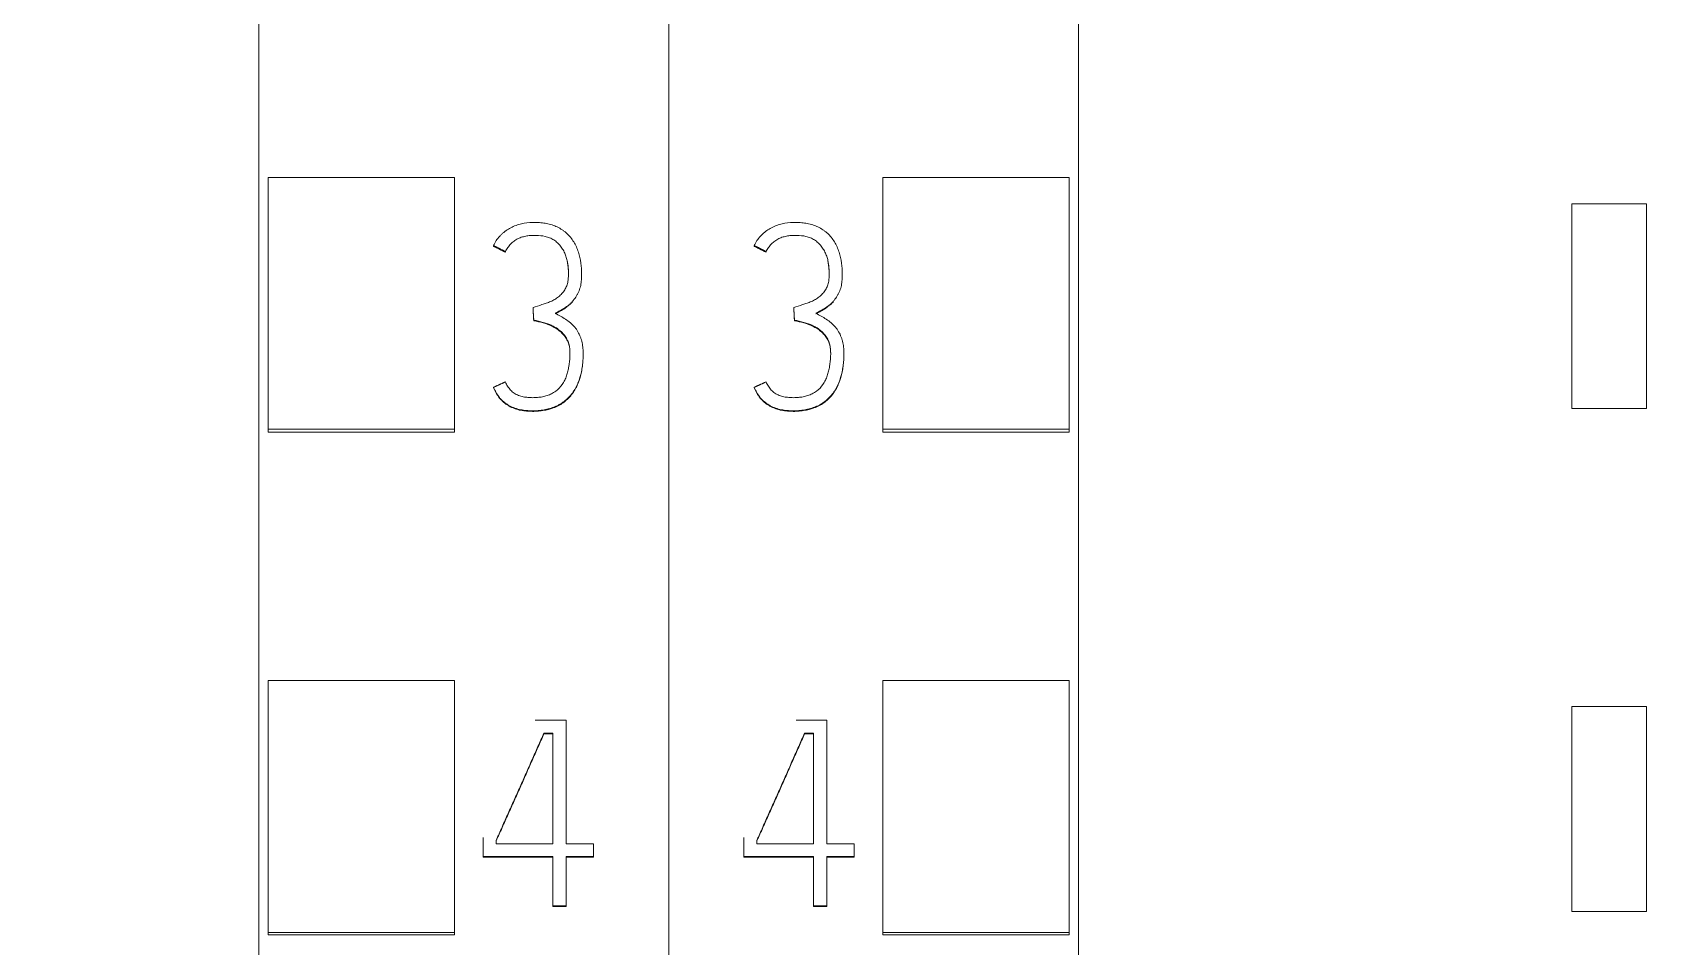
# Model space of a CAD drawing. Header units: millimetres. Extents: x 42151 to 59780, y 37376 to 44547.
# Drawn here: x 48058.59 to 48075.99, y 43277.87 to 43287.69 of the extents above; entities that cross this region are included whole.
import ezdxf

# ---------------------------------------------------------------- set-up
doc = ezdxf.new("R2010")
doc.units = ezdxf.units.MM
doc.set_wipeout_variables(frame=1)
doc.layers.add('000-PI-Oprema', color=30, linetype='Continuous', lineweight=5)
doc.layers.add('SI-ORMAR-Oprema', color=30, linetype='Continuous', lineweight=5)

# ---------------------------------------------------------------- blocks, each defined once
blk = doc.blocks.new('6ES7522-1BL01-0AB0')
at = {"layer": 'SI-ORMAR-Oprema', "linetype": 'Continuous'}
for p, q in [((-20.125, 37.279), (-20.125, 40.02)), ((-23.575, 29.431), (-23.575, 37.279)), ((-23.575, 37.279), (-22.375, 37.279)), ((-22.375, 37.279), (-22.375, 29.431)), ((-19.675, 37.279), (-20.125, 37.279)), ((-19.675, 18.579), (-19.675, 37.279)), ((-18.554, 36.979), (-18.554, 31.479)), ((-22.375, 29.431), (-23.575, 29.431))]:
    blk.add_line(p, q, dxfattribs=at)
blk.add_wipeout([(-17.4, 69.029), (17.4, 69.029), (17.4, -77.971), (-17.4, -77.971)]).dxf.layer = 'SI-ORMAR-Oprema'
for p, q in [((-17.4, 56.709), (-17.4, -56.709)), ((17.4, 56.709), (17.4, -56.709)), ((-13, 54.429), (-13, -54.387)), ((13, -54.387), (13, 54.429)), ((-15.1, 34.207), (-15.1, 36.909)), ((-13.1, 36.909), (-15.1, 36.909)), ((-13.1, 34.207), (-13.1, 36.909)), ((13.1, 34.207), (13.1, 36.909)), ((13.1, 36.909), (15.1, 36.909)), ((15.1, 34.207), (15.1, 36.909)), ((-7.7, 34.429), (-7.7, 36.629)), ((-7.7, 36.629), (-6.9, 36.629)), ((-6.9, 36.629), (-6.9, 34.429)), ((-16.481, 36.179), (-16.481, 36.173)), ((-16.354, 36.115), (-16.354, 36.109)), ((15.519, 36.179), (15.519, 36.173)), ((15.646, 36.115), (15.646, 36.109)), ((-15.535, 35.861), (-15.535, 35.867)), ((16.465, 35.861), (16.465, 35.867)), ((-16.057, 35.516), (-16.057, 35.51)), ((15.943, 35.516), (15.943, 35.51)), ((-16.049, 35.378), (-16.049, 35.372)), ((15.951, 35.378), (15.951, 35.372)), ((-15.519, 35.011), (-15.519, 35.017)), ((16.481, 35.011), (16.481, 35.017)), ((-16.481, 34.657), (-16.481, 34.651)), ((15.519, 34.657), (15.519, 34.651)), ((-6.9, 34.429), (-7.7, 34.429)), ((-15.1, 34.177), (-15.1, 34.207)), ((-13.1, 34.207), (-15.1, 34.207)), ((-13.1, 34.177), (-15.1, 34.177)), ((-13.1, 34.177), (-13.1, 34.207)), ((13.1, 34.177), (13.1, 34.207)), ((13.1, 34.207), (15.1, 34.207)), ((13.1, 34.177), (15.1, 34.177)), ((15.1, 34.177), (15.1, 34.207)), ((-15.1, 28.805), (-15.1, 31.508)), ((-13.1, 31.508), (-15.1, 31.508)), ((-13.1, 28.805), (-13.1, 31.508)), ((13.1, 28.805), (13.1, 31.508)), ((13.1, 31.508), (15.1, 31.508)), ((15.1, 28.805), (15.1, 31.508)), ((-7.7, 31.229), (-6.9, 31.229)), ((-7.7, 29.029), (-7.7, 31.229)), ((-6.9, 31.229), (-6.9, 29.029)), ((-16.032, 31.082), (-15.702, 31.082)), ((-15.702, 31.082), (-15.702, 29.756)), ((15.968, 31.082), (16.298, 31.082)), ((16.298, 31.082), (16.298, 29.756)), ((-15.94, 30.944), (-15.94, 30.938)), ((-15.843, 30.944), (-15.94, 30.944)), ((-15.94, 30.938), (-15.843, 30.938)), ((-15.843, 29.756), (-15.843, 30.944)), ((16.06, 30.944), (16.06, 30.938)), ((16.157, 30.944), (16.06, 30.944)), ((16.06, 30.938), (16.157, 30.938)), ((16.157, 29.756), (16.157, 30.944)), ((-16.592, 29.618), (-16.592, 29.822)), ((-16.454, 29.792), (-16.454, 29.756)), ((-16.454, 29.756), (-15.843, 29.756)), ((-15.702, 29.756), (-15.408, 29.756)), ((-15.408, 29.756), (-15.408, 29.618)), ((15.408, 29.618), (15.408, 29.822)), ((15.546, 29.792), (15.546, 29.756)), ((15.546, 29.756), (16.157, 29.756)), ((16.298, 29.756), (16.592, 29.756)), ((16.592, 29.756), (16.592, 29.618)), ((-16.592, 29.618), (-16.592, 29.612)), ((-15.843, 29.618), (-16.592, 29.618)), ((-16.592, 29.612), (-15.843, 29.612)), ((-15.843, 29.09), (-15.843, 29.618)), ((-15.702, 29.618), (-15.702, 29.09)), ((-15.408, 29.618), (-15.702, 29.618)), ((-15.702, 29.612), (-15.408, 29.612)), ((-15.408, 29.618), (-15.408, 29.612)), ((15.408, 29.618), (15.408, 29.612)), ((16.157, 29.618), (15.408, 29.618)), ((15.408, 29.612), (16.157, 29.612)), ((16.157, 29.09), (16.157, 29.618)), ((16.298, 29.618), (16.298, 29.09)), ((16.592, 29.618), (16.298, 29.618)), ((16.298, 29.612), (16.592, 29.612)), ((16.592, 29.618), (16.592, 29.612)), ((-15.702, 29.09), (-15.843, 29.09)), ((-15.843, 29.09), (-15.843, 29.084)), ((-15.843, 29.084), (-15.702, 29.084)), ((-15.702, 29.09), (-15.702, 29.084)), ((16.298, 29.09), (16.157, 29.09)), ((16.157, 29.09), (16.157, 29.084)), ((16.157, 29.084), (16.298, 29.084)), ((16.298, 29.09), (16.298, 29.084)), ((-6.9, 29.029), (-7.7, 29.029)), ((-15.1, 28.778), (-15.1, 28.805)), ((-13.1, 28.805), (-15.1, 28.805)), ((-13.1, 28.778), (-15.1, 28.778)), ((-13.1, 28.778), (-13.1, 28.805)), ((13.1, 28.805), (15.1, 28.805)), ((13.1, 28.778), (13.1, 28.805)), ((13.1, 28.778), (15.1, 28.778)), ((15.1, 28.778), (15.1, 28.805))]:
    blk.add_line(p, q, dxfattribs=at)
for centre, start, end in [((-17.525, 36.979), 83.025, 180), ((-17.525, 31.479), 180, 276.975)]:
    blk.add_arc(centre, 1.029, start, end, dxfattribs=at)
for points, knots in [([(-15.818, 35.452), (-15.8, 35.461), (-15.783, 35.471), (-15.748, 35.491), (-15.731, 35.501), (-15.706, 35.517), (-15.698, 35.523), (-15.682, 35.535), (-15.674, 35.541), (-15.659, 35.554), (-15.652, 35.561), (-15.638, 35.576), (-15.631, 35.583), (-15.611, 35.606), (-15.599, 35.622), (-15.584, 35.648), (-15.579, 35.657), (-15.57, 35.675), (-15.566, 35.685), (-15.555, 35.713), (-15.549, 35.732), (-15.541, 35.771), (-15.539, 35.791), (-15.536, 35.832), (-15.535, 35.852), (-15.535, 35.892), (-15.536, 35.912), (-15.54, 35.972), (-15.546, 36.011), (-15.559, 36.07), (-15.564, 36.09), (-15.576, 36.128), (-15.59, 36.166), (-15.609, 36.202), (-15.63, 36.236), (-15.642, 36.253), (-15.667, 36.284), (-15.688, 36.305), (-15.711, 36.325), (-15.727, 36.337), (-15.735, 36.343), (-15.778, 36.372), (-15.814, 36.389), (-15.862, 36.404), (-15.872, 36.407), (-15.892, 36.412), (-15.921, 36.419), (-15.971, 36.425), (-16.012, 36.427), (-16.052, 36.428), (-16.072, 36.427), (-16.133, 36.423), (-16.172, 36.416), (-16.22, 36.402), (-16.23, 36.399), (-16.249, 36.392), (-16.259, 36.389), (-16.287, 36.376), (-16.322, 36.358), (-16.355, 36.334), (-16.379, 36.315), (-16.387, 36.308), (-16.401, 36.294), (-16.408, 36.287), (-16.429, 36.265), (-16.441, 36.249), (-16.458, 36.224), (-16.463, 36.215), (-16.473, 36.197), (-16.477, 36.188), (-16.481, 36.179)], [0, 0, 0, 0, 0.03125, 0.03125, 0.0625, 0.0625, 0.078125, 0.078125, 0.09375, 0.09375, 0.109375, 0.109375, 0.125, 0.125, 0.15625, 0.15625, 0.171875, 0.171875, 0.1875, 0.1875, 0.21875, 0.21875, 0.25, 0.25, 0.28125, 0.28125, 0.3125, 0.3125, 0.375, 0.375, 0.40625, 0.40625, 0.4375, 0.46875, 0.46875, 0.5, 0.5, 0.53125, 0.546875, 0.546875, 0.5625, 0.5625, 0.625, 0.625, 0.640625, 0.640625, 0.65625, 0.6875, 0.71875, 0.71875, 0.75, 0.75, 0.8125, 0.8125, 0.828125, 0.828125, 0.84375, 0.84375, 0.875, 0.90625, 0.90625, 0.921875, 0.921875, 0.9375, 0.9375, 0.96875, 0.96875, 0.984375, 0.984375, 1, 1, 1, 1]), ([(16.182, 35.452), (16.2, 35.461), (16.217, 35.471), (16.252, 35.491), (16.269, 35.501), (16.294, 35.517), (16.302, 35.523), (16.318, 35.535), (16.326, 35.541), (16.341, 35.554), (16.348, 35.561), (16.362, 35.576), (16.369, 35.583), (16.389, 35.606), (16.401, 35.622), (16.416, 35.648), (16.421, 35.657), (16.43, 35.675), (16.434, 35.685), (16.445, 35.713), (16.451, 35.732), (16.459, 35.771), (16.461, 35.791), (16.464, 35.832), (16.465, 35.852), (16.465, 35.892), (16.464, 35.912), (16.46, 35.972), (16.454, 36.011), (16.441, 36.07), (16.436, 36.09), (16.424, 36.128), (16.41, 36.166), (16.391, 36.202), (16.37, 36.236), (16.358, 36.253), (16.333, 36.284), (16.312, 36.305), (16.289, 36.325), (16.273, 36.337), (16.265, 36.343), (16.222, 36.372), (16.186, 36.389), (16.138, 36.404), (16.128, 36.407), (16.108, 36.412), (16.079, 36.419), (16.029, 36.425), (15.988, 36.427), (15.948, 36.428), (15.928, 36.427), (15.867, 36.423), (15.828, 36.416), (15.78, 36.402), (15.77, 36.399), (15.751, 36.392), (15.741, 36.389), (15.713, 36.376), (15.678, 36.358), (15.645, 36.334), (15.621, 36.315), (15.613, 36.308), (15.599, 36.294), (15.592, 36.287), (15.571, 36.265), (15.559, 36.249), (15.542, 36.224), (15.537, 36.215), (15.527, 36.197), (15.523, 36.188), (15.519, 36.179)], [0, 0, 0, 0, 0.03125, 0.03125, 0.0625, 0.0625, 0.078125, 0.078125, 0.09375, 0.09375, 0.109375, 0.109375, 0.125, 0.125, 0.15625, 0.15625, 0.171875, 0.171875, 0.1875, 0.1875, 0.21875, 0.21875, 0.25, 0.25, 0.28125, 0.28125, 0.3125, 0.3125, 0.375, 0.375, 0.40625, 0.40625, 0.4375, 0.46875, 0.46875, 0.5, 0.5, 0.53125, 0.546875, 0.546875, 0.5625, 0.5625, 0.625, 0.625, 0.640625, 0.640625, 0.65625, 0.6875, 0.71875, 0.71875, 0.75, 0.75, 0.8125, 0.8125, 0.828125, 0.828125, 0.84375, 0.84375, 0.875, 0.90625, 0.90625, 0.921875, 0.921875, 0.9375, 0.9375, 0.96875, 0.96875, 0.984375, 0.984375, 1, 1, 1, 1]), ([(-16.354, 36.115), (-16.346, 36.13), (-16.338, 36.144), (-16.32, 36.171), (-16.309, 36.184), (-16.292, 36.202), (-16.286, 36.207), (-16.273, 36.218), (-16.267, 36.223), (-16.254, 36.233), (-16.247, 36.238), (-16.233, 36.246), (-16.225, 36.25), (-16.203, 36.261), (-16.187, 36.267), (-16.155, 36.276), (-16.139, 36.28), (-16.107, 36.285), (-16.09, 36.287), (-16.057, 36.289), (-16.041, 36.289), (-15.991, 36.288), (-15.958, 36.285), (-15.918, 36.275), (-15.91, 36.273), (-15.894, 36.268), (-15.886, 36.265), (-15.863, 36.256), (-15.848, 36.249), (-15.827, 36.235), (-15.82, 36.231), (-15.807, 36.22), (-15.801, 36.215), (-15.783, 36.198), (-15.772, 36.186), (-15.756, 36.166), (-15.751, 36.159), (-15.742, 36.146), (-15.729, 36.125), (-15.718, 36.103), (-15.706, 36.072), (-15.7, 36.056), (-15.691, 36.024), (-15.688, 36.008), (-15.68, 35.96), (-15.677, 35.927), (-15.676, 35.878), (-15.677, 35.861), (-15.678, 35.828), (-15.679, 35.812), (-15.683, 35.787), (-15.685, 35.779), (-15.689, 35.763), (-15.692, 35.755), (-15.7, 35.732), (-15.708, 35.717), (-15.721, 35.696), (-15.726, 35.69), (-15.736, 35.676), (-15.741, 35.67), (-15.752, 35.658), (-15.758, 35.652), (-15.77, 35.64), (-15.776, 35.635), (-15.796, 35.619), (-15.81, 35.61), (-15.838, 35.593), (-15.852, 35.585), (-15.883, 35.572), (-15.898, 35.566), (-15.93, 35.555), (-15.945, 35.55), (-15.993, 35.535), (-16.025, 35.525), (-16.057, 35.516)], [0, 0, 0, 0, 0.03125, 0.03125, 0.0625, 0.0625, 0.078125, 0.078125, 0.09375, 0.09375, 0.109375, 0.109375, 0.125, 0.125, 0.15625, 0.15625, 0.1875, 0.1875, 0.21875, 0.21875, 0.25, 0.25, 0.3125, 0.3125, 0.328125, 0.328125, 0.34375, 0.34375, 0.375, 0.375, 0.390625, 0.390625, 0.40625, 0.40625, 0.4375, 0.4375, 0.453125, 0.453125, 0.46875, 0.5, 0.5, 0.53125, 0.53125, 0.5625, 0.5625, 0.625, 0.625, 0.65625, 0.65625, 0.6875, 0.6875, 0.703125, 0.703125, 0.71875, 0.71875, 0.75, 0.75, 0.765625, 0.765625, 0.78125, 0.78125, 0.796875, 0.796875, 0.8125, 0.8125, 0.84375, 0.84375, 0.875, 0.875, 0.90625, 0.90625, 0.9375, 0.9375, 1, 1, 1, 1]), ([(15.646, 36.115), (15.654, 36.13), (15.662, 36.144), (15.68, 36.171), (15.691, 36.184), (15.708, 36.202), (15.714, 36.207), (15.727, 36.218), (15.733, 36.223), (15.746, 36.233), (15.753, 36.238), (15.767, 36.246), (15.775, 36.25), (15.797, 36.261), (15.813, 36.267), (15.845, 36.276), (15.861, 36.28), (15.893, 36.285), (15.91, 36.287), (15.943, 36.289), (15.959, 36.289), (16.009, 36.288), (16.042, 36.285), (16.082, 36.275), (16.09, 36.273), (16.106, 36.268), (16.114, 36.265), (16.137, 36.256), (16.152, 36.249), (16.173, 36.235), (16.18, 36.231), (16.193, 36.22), (16.199, 36.215), (16.217, 36.198), (16.228, 36.186), (16.244, 36.166), (16.249, 36.159), (16.258, 36.146), (16.271, 36.125), (16.282, 36.103), (16.294, 36.072), (16.3, 36.056), (16.309, 36.024), (16.312, 36.008), (16.32, 35.96), (16.323, 35.927), (16.324, 35.878), (16.323, 35.861), (16.322, 35.828), (16.321, 35.812), (16.317, 35.787), (16.315, 35.779), (16.311, 35.763), (16.308, 35.755), (16.3, 35.732), (16.292, 35.717), (16.279, 35.696), (16.274, 35.69), (16.264, 35.676), (16.259, 35.67), (16.248, 35.658), (16.242, 35.652), (16.23, 35.64), (16.224, 35.635), (16.204, 35.619), (16.19, 35.61), (16.162, 35.593), (16.148, 35.585), (16.117, 35.572), (16.102, 35.566), (16.07, 35.555), (16.055, 35.55), (16.007, 35.535), (15.975, 35.525), (15.943, 35.516)], [0, 0, 0, 0, 0.03125, 0.03125, 0.0625, 0.0625, 0.078125, 0.078125, 0.09375, 0.09375, 0.109375, 0.109375, 0.125, 0.125, 0.15625, 0.15625, 0.1875, 0.1875, 0.21875, 0.21875, 0.25, 0.25, 0.3125, 0.3125, 0.328125, 0.328125, 0.34375, 0.34375, 0.375, 0.375, 0.390625, 0.390625, 0.40625, 0.40625, 0.4375, 0.4375, 0.453125, 0.453125, 0.46875, 0.5, 0.5, 0.53125, 0.53125, 0.5625, 0.5625, 0.625, 0.625, 0.65625, 0.65625, 0.6875, 0.6875, 0.703125, 0.703125, 0.71875, 0.71875, 0.75, 0.75, 0.765625, 0.765625, 0.78125, 0.78125, 0.796875, 0.796875, 0.8125, 0.8125, 0.84375, 0.84375, 0.875, 0.875, 0.90625, 0.90625, 0.9375, 0.9375, 1, 1, 1, 1]), ([(-15.677, 35.872), (-15.677, 35.876), (-15.677, 35.881), (-15.677, 35.918), (-15.679, 35.95), (-15.686, 35.993), (-15.689, 36.004), (-15.691, 36.015)], [0, 0, 0, 0, 0.087818, 0.087818, 0.771228, 0.771228, 1, 1, 1, 1]), ([(16.323, 35.872), (16.323, 35.876), (16.323, 35.881), (16.323, 35.918), (16.321, 35.95), (16.314, 35.993), (16.311, 36.004), (16.309, 36.015)], [0, 0, 0, 0, 0.087818, 0.087818, 0.771228, 0.771228, 1, 1, 1, 1]), ([(-15.63, 35.578), (-15.641, 35.566), (-15.653, 35.554), (-15.673, 35.536), (-15.681, 35.53), (-15.697, 35.517), (-15.705, 35.512), (-15.73, 35.495), (-15.748, 35.485), (-15.782, 35.465), (-15.8, 35.455), (-15.818, 35.446)], [0, 0, 0, 0, 0.218648, 0.218648, 0.348874, 0.348874, 0.479099, 0.479099, 0.739549, 0.739549, 1, 1, 1, 1]), ([(16.37, 35.578), (16.359, 35.566), (16.347, 35.554), (16.327, 35.536), (16.319, 35.53), (16.303, 35.517), (16.295, 35.512), (16.27, 35.495), (16.252, 35.485), (16.218, 35.465), (16.2, 35.455), (16.182, 35.446)], [0, 0, 0, 0, 0.218648, 0.218648, 0.348874, 0.348874, 0.479099, 0.479099, 0.739549, 0.739549, 1, 1, 1, 1]), ([(-16.481, 34.657), (-16.473, 34.637), (-16.463, 34.619), (-16.442, 34.583), (-16.431, 34.565), (-16.411, 34.54), (-16.404, 34.532), (-16.389, 34.517), (-16.382, 34.51), (-16.358, 34.49), (-16.34, 34.478), (-16.313, 34.462), (-16.304, 34.457), (-16.285, 34.447), (-16.275, 34.443), (-16.246, 34.432), (-16.226, 34.425), (-16.185, 34.415), (-16.164, 34.412), (-16.122, 34.407), (-16.101, 34.406), (-16.059, 34.405), (-16.038, 34.405), (-15.996, 34.408), (-15.975, 34.41), (-15.944, 34.414), (-15.933, 34.416), (-15.913, 34.42), (-15.903, 34.423), (-15.872, 34.43), (-15.852, 34.437), (-15.823, 34.448), (-15.813, 34.452), (-15.794, 34.461), (-15.784, 34.466), (-15.757, 34.482), (-15.739, 34.493), (-15.706, 34.518), (-15.691, 34.532), (-15.661, 34.562), (-15.647, 34.578), (-15.622, 34.612), (-15.611, 34.63), (-15.596, 34.657), (-15.591, 34.667), (-15.582, 34.686), (-15.578, 34.695), (-15.558, 34.744), (-15.546, 34.784), (-15.533, 34.845), (-15.53, 34.866), (-15.524, 34.907), (-15.522, 34.928), (-15.519, 34.97), (-15.519, 34.991), (-15.519, 35.033), (-15.519, 35.053), (-15.522, 35.095), (-15.525, 35.115), (-15.531, 35.146), (-15.534, 35.157), (-15.54, 35.177), (-15.544, 35.187), (-15.555, 35.217), (-15.564, 35.236), (-15.58, 35.263), (-15.585, 35.272), (-15.598, 35.29), (-15.604, 35.298), (-15.625, 35.322), (-15.64, 35.337), (-15.672, 35.364), (-15.69, 35.377), (-15.726, 35.4), (-15.744, 35.411), (-15.781, 35.432), (-15.799, 35.443), (-15.818, 35.452)], [0, 0, 0, 0, 0.03125, 0.03125, 0.0625, 0.0625, 0.078125, 0.078125, 0.09375, 0.09375, 0.125, 0.125, 0.140625, 0.140625, 0.15625, 0.15625, 0.1875, 0.1875, 0.21875, 0.21875, 0.25, 0.25, 0.28125, 0.28125, 0.3125, 0.3125, 0.328125, 0.328125, 0.34375, 0.34375, 0.375, 0.375, 0.390625, 0.390625, 0.40625, 0.40625, 0.4375, 0.4375, 0.46875, 0.46875, 0.5, 0.5, 0.53125, 0.53125, 0.546875, 0.546875, 0.5625, 0.5625, 0.625, 0.625, 0.65625, 0.65625, 0.6875, 0.6875, 0.71875, 0.71875, 0.75, 0.75, 0.78125, 0.78125, 0.796875, 0.796875, 0.8125, 0.8125, 0.84375, 0.84375, 0.859375, 0.859375, 0.875, 0.875, 0.90625, 0.90625, 0.9375, 0.9375, 0.96875, 0.96875, 1, 1, 1, 1]), ([(-16.049, 35.378), (-16.014, 35.372), (-15.981, 35.364), (-15.931, 35.35), (-15.915, 35.345), (-15.883, 35.334), (-15.867, 35.327), (-15.844, 35.315), (-15.836, 35.311), (-15.821, 35.303), (-15.813, 35.299), (-15.792, 35.285), (-15.778, 35.274), (-15.758, 35.258), (-15.752, 35.252), (-15.739, 35.239), (-15.734, 35.233), (-15.717, 35.213), (-15.707, 35.199), (-15.694, 35.177), (-15.69, 35.169), (-15.683, 35.153), (-15.679, 35.145), (-15.671, 35.121), (-15.667, 35.104), (-15.662, 35.07), (-15.661, 35.053), (-15.66, 35.018), (-15.66, 35.001), (-15.663, 34.95), (-15.667, 34.916), (-15.675, 34.865), (-15.679, 34.848), (-15.687, 34.815), (-15.692, 34.798), (-15.703, 34.765), (-15.709, 34.749), (-15.72, 34.726), (-15.724, 34.718), (-15.733, 34.703), (-15.738, 34.696), (-15.762, 34.66), (-15.785, 34.635), (-15.82, 34.609), (-15.828, 34.605), (-15.843, 34.596), (-15.85, 34.591), (-15.873, 34.58), (-15.889, 34.574), (-15.923, 34.563), (-15.939, 34.559), (-15.973, 34.552), (-16.007, 34.548), (-16.042, 34.546), (-16.077, 34.546), (-16.094, 34.547), (-16.128, 34.55), (-16.146, 34.552), (-16.179, 34.559), (-16.196, 34.564), (-16.229, 34.576), (-16.244, 34.584), (-16.266, 34.599), (-16.273, 34.604), (-16.286, 34.615), (-16.292, 34.621), (-16.304, 34.634), (-16.309, 34.64), (-16.32, 34.654), (-16.325, 34.661), (-16.339, 34.683), (-16.347, 34.699), (-16.354, 34.715)], [0, 0, 0, 0, 0.0625, 0.0625, 0.09375, 0.09375, 0.125, 0.125, 0.140625, 0.140625, 0.15625, 0.15625, 0.1875, 0.1875, 0.203125, 0.203125, 0.21875, 0.21875, 0.25, 0.25, 0.265625, 0.265625, 0.28125, 0.28125, 0.3125, 0.3125, 0.34375, 0.34375, 0.375, 0.375, 0.4375, 0.4375, 0.46875, 0.46875, 0.5, 0.5, 0.53125, 0.53125, 0.546875, 0.546875, 0.5625, 0.5625, 0.625, 0.625, 0.640625, 0.640625, 0.65625, 0.65625, 0.6875, 0.6875, 0.71875, 0.71875, 0.75, 0.78125, 0.78125, 0.8125, 0.8125, 0.84375, 0.84375, 0.875, 0.875, 0.90625, 0.90625, 0.921875, 0.921875, 0.9375, 0.9375, 0.953125, 0.953125, 0.96875, 0.96875, 1, 1, 1, 1]), ([(-15.66, 35.014), (-15.66, 35.019), (-15.66, 35.024), (-15.66, 35.038), (-15.661, 35.047), (-15.662, 35.064), (-15.663, 35.073), (-15.667, 35.098), (-15.671, 35.115), (-15.679, 35.139), (-15.683, 35.147), (-15.69, 35.163), (-15.694, 35.17), (-15.707, 35.193), (-15.717, 35.207), (-15.739, 35.233), (-15.752, 35.246), (-15.778, 35.268), (-15.792, 35.278), (-15.821, 35.297), (-15.836, 35.306), (-15.867, 35.321), (-15.883, 35.327), (-15.915, 35.339), (-15.931, 35.344), (-15.981, 35.358), (-16.014, 35.366), (-16.049, 35.372)], [0, 0, 0, 0, 0.026635, 0.026635, 0.070879, 0.070879, 0.115123, 0.115123, 0.20361, 0.20361, 0.247854, 0.247854, 0.292098, 0.292098, 0.380586, 0.380586, 0.469074, 0.469074, 0.557561, 0.557561, 0.646049, 0.646049, 0.734537, 0.734537, 0.823025, 0.823025, 1, 1, 1, 1]), ([(15.519, 34.657), (15.527, 34.637), (15.537, 34.619), (15.558, 34.583), (15.569, 34.565), (15.589, 34.54), (15.596, 34.532), (15.611, 34.517), (15.618, 34.51), (15.642, 34.49), (15.66, 34.478), (15.687, 34.462), (15.696, 34.457), (15.715, 34.447), (15.725, 34.443), (15.754, 34.432), (15.774, 34.425), (15.815, 34.415), (15.836, 34.412), (15.878, 34.407), (15.899, 34.406), (15.941, 34.405), (15.962, 34.405), (16.004, 34.408), (16.025, 34.41), (16.056, 34.414), (16.067, 34.416), (16.087, 34.42), (16.097, 34.423), (16.128, 34.43), (16.148, 34.437), (16.177, 34.448), (16.187, 34.452), (16.206, 34.461), (16.216, 34.466), (16.243, 34.482), (16.261, 34.493), (16.294, 34.518), (16.309, 34.532), (16.339, 34.562), (16.353, 34.578), (16.378, 34.612), (16.389, 34.63), (16.404, 34.657), (16.409, 34.667), (16.418, 34.686), (16.422, 34.695), (16.442, 34.744), (16.454, 34.784), (16.467, 34.845), (16.47, 34.866), (16.476, 34.907), (16.478, 34.928), (16.481, 34.97), (16.481, 34.991), (16.481, 35.033), (16.481, 35.053), (16.478, 35.095), (16.475, 35.115), (16.469, 35.146), (16.466, 35.157), (16.46, 35.177), (16.456, 35.187), (16.445, 35.217), (16.436, 35.236), (16.42, 35.263), (16.415, 35.272), (16.402, 35.29), (16.396, 35.298), (16.375, 35.322), (16.36, 35.337), (16.328, 35.364), (16.31, 35.377), (16.274, 35.4), (16.256, 35.411), (16.219, 35.432), (16.201, 35.443), (16.182, 35.452)], [0, 0, 0, 0, 0.03125, 0.03125, 0.0625, 0.0625, 0.078125, 0.078125, 0.09375, 0.09375, 0.125, 0.125, 0.140625, 0.140625, 0.15625, 0.15625, 0.1875, 0.1875, 0.21875, 0.21875, 0.25, 0.25, 0.28125, 0.28125, 0.3125, 0.3125, 0.328125, 0.328125, 0.34375, 0.34375, 0.375, 0.375, 0.390625, 0.390625, 0.40625, 0.40625, 0.4375, 0.4375, 0.46875, 0.46875, 0.5, 0.5, 0.53125, 0.53125, 0.546875, 0.546875, 0.5625, 0.5625, 0.625, 0.625, 0.65625, 0.65625, 0.6875, 0.6875, 0.71875, 0.71875, 0.75, 0.75, 0.78125, 0.78125, 0.796875, 0.796875, 0.8125, 0.8125, 0.84375, 0.84375, 0.859375, 0.859375, 0.875, 0.875, 0.90625, 0.90625, 0.9375, 0.9375, 0.96875, 0.96875, 1, 1, 1, 1]), ([(15.951, 35.378), (15.986, 35.372), (16.019, 35.364), (16.069, 35.35), (16.085, 35.345), (16.117, 35.334), (16.133, 35.327), (16.156, 35.315), (16.164, 35.311), (16.179, 35.303), (16.187, 35.299), (16.208, 35.285), (16.222, 35.274), (16.242, 35.258), (16.248, 35.252), (16.261, 35.239), (16.266, 35.233), (16.283, 35.213), (16.293, 35.199), (16.306, 35.177), (16.31, 35.169), (16.317, 35.153), (16.321, 35.145), (16.329, 35.121), (16.333, 35.104), (16.338, 35.07), (16.339, 35.053), (16.34, 35.018), (16.34, 35.001), (16.337, 34.95), (16.333, 34.916), (16.325, 34.865), (16.321, 34.848), (16.313, 34.815), (16.308, 34.798), (16.297, 34.765), (16.291, 34.749), (16.28, 34.726), (16.276, 34.718), (16.267, 34.703), (16.262, 34.696), (16.238, 34.66), (16.215, 34.635), (16.18, 34.609), (16.172, 34.605), (16.157, 34.596), (16.15, 34.591), (16.127, 34.58), (16.111, 34.574), (16.077, 34.563), (16.061, 34.559), (16.027, 34.552), (15.993, 34.548), (15.958, 34.546), (15.923, 34.546), (15.906, 34.547), (15.872, 34.55), (15.854, 34.552), (15.821, 34.559), (15.804, 34.564), (15.771, 34.576), (15.756, 34.584), (15.734, 34.599), (15.727, 34.604), (15.714, 34.615), (15.708, 34.621), (15.696, 34.634), (15.691, 34.64), (15.68, 34.654), (15.675, 34.661), (15.661, 34.683), (15.653, 34.699), (15.646, 34.715)], [0, 0, 0, 0, 0.0625, 0.0625, 0.09375, 0.09375, 0.125, 0.125, 0.140625, 0.140625, 0.15625, 0.15625, 0.1875, 0.1875, 0.203125, 0.203125, 0.21875, 0.21875, 0.25, 0.25, 0.265625, 0.265625, 0.28125, 0.28125, 0.3125, 0.3125, 0.34375, 0.34375, 0.375, 0.375, 0.4375, 0.4375, 0.46875, 0.46875, 0.5, 0.5, 0.53125, 0.53125, 0.546875, 0.546875, 0.5625, 0.5625, 0.625, 0.625, 0.640625, 0.640625, 0.65625, 0.65625, 0.6875, 0.6875, 0.71875, 0.71875, 0.75, 0.78125, 0.78125, 0.8125, 0.8125, 0.84375, 0.84375, 0.875, 0.875, 0.90625, 0.90625, 0.921875, 0.921875, 0.9375, 0.9375, 0.953125, 0.953125, 0.96875, 0.96875, 1, 1, 1, 1]), ([(16.332, 35.101), (16.33, 35.111), (16.327, 35.121), (16.321, 35.139), (16.317, 35.147), (16.31, 35.163), (16.306, 35.17), (16.293, 35.193), (16.283, 35.207), (16.261, 35.233), (16.248, 35.246), (16.222, 35.268), (16.208, 35.278), (16.179, 35.297), (16.164, 35.306), (16.133, 35.321), (16.117, 35.327), (16.085, 35.339), (16.069, 35.344), (16.019, 35.358), (15.986, 35.366), (15.951, 35.372)], [0, 0, 0, 0, 0.063427, 0.063427, 0.115459, 0.115459, 0.167491, 0.167491, 0.271554, 0.271554, 0.375618, 0.375618, 0.479682, 0.479682, 0.583745, 0.583745, 0.687809, 0.687809, 0.791873, 0.791873, 1, 1, 1, 1]), ([(-15.519, 35.011), (-15.519, 35.01), (-15.519, 35.01), (-15.519, 34.988), (-15.519, 34.967), (-15.522, 34.925), (-15.524, 34.904), (-15.529, 34.863), (-15.533, 34.842), (-15.545, 34.781), (-15.557, 34.741), (-15.576, 34.693), (-15.58, 34.683), (-15.589, 34.664), (-15.594, 34.655), (-15.609, 34.627), (-15.62, 34.609), (-15.645, 34.575), (-15.659, 34.559), (-15.681, 34.536), (-15.688, 34.529), (-15.704, 34.515), (-15.712, 34.508), (-15.737, 34.488), (-15.754, 34.477), (-15.782, 34.461), (-15.791, 34.456), (-15.81, 34.447), (-15.82, 34.443), (-15.869, 34.424), (-15.91, 34.413), (-15.973, 34.404), (-15.994, 34.402), (-16.036, 34.399), (-16.057, 34.399), (-16.099, 34.4), (-16.12, 34.401), (-16.152, 34.404), (-16.162, 34.406), (-16.183, 34.409), (-16.194, 34.411), (-16.225, 34.419), (-16.245, 34.425), (-16.274, 34.437), (-16.284, 34.441), (-16.303, 34.45), (-16.312, 34.455), (-16.34, 34.471), (-16.357, 34.483), (-16.381, 34.504), (-16.389, 34.511), (-16.404, 34.526), (-16.411, 34.534), (-16.431, 34.559), (-16.442, 34.576), (-16.463, 34.613), (-16.473, 34.631), (-16.481, 34.651)], [0, 0, 0, 0, 0.001389, 0.001389, 0.044807, 0.044807, 0.088225, 0.088225, 0.131643, 0.131643, 0.218479, 0.218479, 0.240188, 0.240188, 0.261896, 0.261896, 0.305314, 0.305314, 0.348732, 0.348732, 0.370441, 0.370441, 0.39215, 0.39215, 0.435568, 0.435568, 0.457277, 0.457277, 0.478986, 0.478986, 0.565821, 0.565821, 0.609239, 0.609239, 0.652657, 0.652657, 0.696075, 0.696075, 0.717784, 0.717784, 0.739493, 0.739493, 0.782911, 0.782911, 0.80462, 0.80462, 0.826329, 0.826329, 0.869746, 0.869746, 0.891455, 0.891455, 0.913164, 0.913164, 0.956582, 0.956582, 1, 1, 1, 1]), ([(16.476, 34.909), (16.475, 34.901), (16.474, 34.892), (16.471, 34.863), (16.467, 34.842), (16.455, 34.781), (16.443, 34.741), (16.424, 34.693), (16.42, 34.683), (16.411, 34.664), (16.406, 34.655), (16.391, 34.627), (16.38, 34.609), (16.355, 34.575), (16.341, 34.559), (16.319, 34.536), (16.312, 34.529), (16.296, 34.515), (16.288, 34.508), (16.263, 34.488), (16.246, 34.477), (16.218, 34.461), (16.209, 34.456), (16.19, 34.447), (16.18, 34.443), (16.131, 34.424), (16.09, 34.413), (16.027, 34.404), (16.006, 34.402), (15.964, 34.399), (15.943, 34.399), (15.901, 34.4), (15.88, 34.401), (15.848, 34.404), (15.838, 34.406), (15.817, 34.409), (15.806, 34.411), (15.775, 34.419), (15.755, 34.425), (15.726, 34.437), (15.716, 34.441), (15.697, 34.45), (15.688, 34.455), (15.66, 34.471), (15.643, 34.483), (15.619, 34.504), (15.611, 34.511), (15.596, 34.526), (15.589, 34.534), (15.569, 34.559), (15.558, 34.576), (15.537, 34.613), (15.527, 34.631), (15.519, 34.651)], [0, 0, 0, 0, 0.018898, 0.018898, 0.065617, 0.065617, 0.159055, 0.159055, 0.182415, 0.182415, 0.205774, 0.205774, 0.252494, 0.252494, 0.299213, 0.299213, 0.322572, 0.322572, 0.345932, 0.345932, 0.392651, 0.392651, 0.416011, 0.416011, 0.43937, 0.43937, 0.532809, 0.532809, 0.579528, 0.579528, 0.626247, 0.626247, 0.672966, 0.672966, 0.696326, 0.696326, 0.719685, 0.719685, 0.766404, 0.766404, 0.789764, 0.789764, 0.813123, 0.813123, 0.859843, 0.859843, 0.883202, 0.883202, 0.906562, 0.906562, 0.953281, 0.953281, 1, 1, 1, 1]), ([(-15.94, 30.944), (-15.951, 30.92), (-15.961, 30.896), (-15.983, 30.848), (-15.993, 30.824), (-16.025, 30.752), (-16.046, 30.704), (-16.089, 30.608), (-16.11, 30.559), (-16.153, 30.463), (-16.174, 30.415), (-16.217, 30.319), (-16.238, 30.272), (-16.281, 30.176), (-16.303, 30.128), (-16.345, 30.032), (-16.367, 29.984), (-16.399, 29.912), (-16.41, 29.888), (-16.426, 29.852), (-16.432, 29.84), (-16.442, 29.816), (-16.448, 29.804), (-16.454, 29.792)], [0, 0, 0, 0, 0.0625, 0.0625, 0.125, 0.125, 0.25, 0.25, 0.375, 0.375, 0.5, 0.5, 0.625, 0.625, 0.75, 0.75, 0.875, 0.875, 0.9375, 0.9375, 0.96875, 0.96875, 1, 1, 1, 1]), ([(-16.454, 29.786), (-16.448, 29.798), (-16.442, 29.81), (-16.432, 29.834), (-16.426, 29.846), (-16.41, 29.881), (-16.399, 29.905), (-16.367, 29.977), (-16.345, 30.025), (-16.303, 30.121), (-16.281, 30.169), (-16.238, 30.265), (-16.217, 30.313), (-16.174, 30.409), (-16.153, 30.457), (-16.11, 30.553), (-16.089, 30.601), (-16.046, 30.698), (-16.025, 30.746), (-15.993, 30.818), (-15.983, 30.842), (-15.961, 30.89), (-15.951, 30.914), (-15.94, 30.938)], [0, 0, 0, 0, 0.03125, 0.03125, 0.0625, 0.0625, 0.125, 0.125, 0.25, 0.25, 0.375, 0.375, 0.5, 0.5, 0.625, 0.625, 0.75, 0.75, 0.875, 0.875, 0.9375, 0.9375, 1, 1, 1, 1]), ([(16.06, 30.944), (16.049, 30.92), (16.039, 30.896), (16.017, 30.848), (16.007, 30.824), (15.975, 30.752), (15.954, 30.704), (15.911, 30.608), (15.89, 30.559), (15.847, 30.463), (15.826, 30.415), (15.783, 30.319), (15.762, 30.272), (15.719, 30.176), (15.697, 30.128), (15.655, 30.032), (15.633, 29.984), (15.601, 29.912), (15.59, 29.888), (15.574, 29.852), (15.568, 29.84), (15.558, 29.816), (15.552, 29.804), (15.546, 29.792)], [0, 0, 0, 0, 0.0625, 0.0625, 0.125, 0.125, 0.25, 0.25, 0.375, 0.375, 0.5, 0.5, 0.625, 0.625, 0.75, 0.75, 0.875, 0.875, 0.9375, 0.9375, 0.96875, 0.96875, 1, 1, 1, 1]), ([(15.546, 29.786), (15.552, 29.798), (15.558, 29.81), (15.568, 29.834), (15.574, 29.846), (15.59, 29.881), (15.601, 29.905), (15.633, 29.977), (15.655, 30.025), (15.697, 30.121), (15.719, 30.169), (15.762, 30.265), (15.783, 30.313), (15.826, 30.409), (15.847, 30.457), (15.89, 30.553), (15.911, 30.601), (15.954, 30.698), (15.975, 30.746), (16.007, 30.818), (16.017, 30.842), (16.039, 30.89), (16.049, 30.914), (16.06, 30.938)], [0, 0, 0, 0, 0.03125, 0.03125, 0.0625, 0.0625, 0.125, 0.125, 0.25, 0.25, 0.375, 0.375, 0.5, 0.5, 0.625, 0.625, 0.75, 0.75, 0.875, 0.875, 0.9375, 0.9375, 1, 1, 1, 1])]:
    blk.add_open_spline(points, degree=3, knots=knots, dxfattribs=at)
for points, weights in [([(-16.481, 36.179), (-16.417, 36.147), (-16.354, 36.115)], [0.49999993993, 0.50000006007, 0.49999993993]), ([(-16.354, 36.109), (-16.417, 36.141), (-16.481, 36.173)], [0.500000022586, 0.499999977414, 0.500000022586]), ([(15.519, 36.179), (15.583, 36.147), (15.646, 36.115)], [0.500000020044, 0.499999979956, 0.500000020044]), ([(15.646, 36.109), (15.583, 36.141), (15.519, 36.173)], [0.499999942619, 0.500000057381, 0.499999942619]), ([(-16.057, 35.516), (-16.053, 35.447), (-16.049, 35.378)], [0.500000003699, 0.499999996301, 0.500000003699]), ([(-16.049, 35.372), (-16.053, 35.441), (-16.057, 35.51)], [0.500000017975, 0.499999982025, 0.500000017975]), ([(15.943, 35.516), (15.947, 35.447), (15.951, 35.378)], [0.499999997994, 0.500000002006, 0.499999997994]), ([(15.951, 35.372), (15.947, 35.441), (15.943, 35.51)], [0.500000006232, 0.499999993768, 0.500000006232]), ([(-16.354, 34.715), (-16.417, 34.686), (-16.481, 34.657)], [0.500000270055, 0.499999729945, 0.500000270055]), ([(15.646, 34.715), (15.583, 34.686), (15.519, 34.657)], [0.499999993528, 0.500000006472, 0.499999993528])]:
    blk.add_rational_spline(points, weights, degree=2, dxfattribs=at)

msp = doc.modelspace()

# ---------------------------------------------------------------- block references
at = {"layer": '000-PI-Oprema', "ltscale": 0.25}
msp.add_blockref('6ES7522-1BL01-0AB0', (48082.827, 43249.218), dxfattribs=at)

# ---------------------------------------------------------------- next in the draw order: block references
msp.add_blockref('6ES7522-1BL01-0AB0', (48048.027, 43249.218), dxfattribs=at)

doc.saveas('drawing.dxf')
